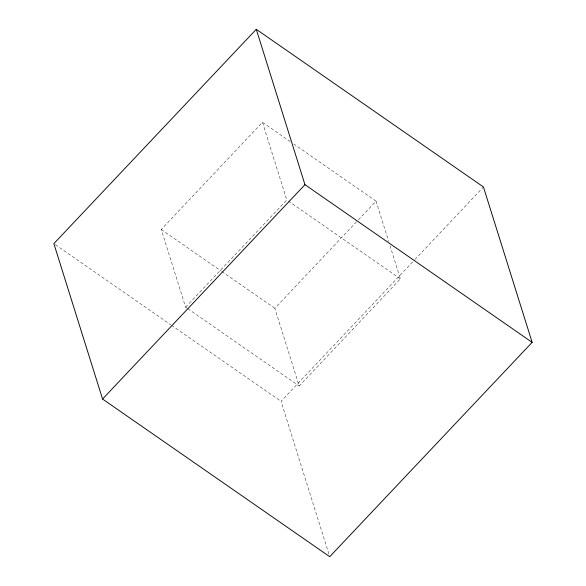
<?xml version="1.0" encoding="UTF-8"?>
<svg xmlns="http://www.w3.org/2000/svg" width="586" height="586" viewBox="0 0 586 586"><rect width="100%" height="100%" fill="white"/><g stroke="black" fill="none" stroke-linecap="round" stroke-linejoin="round"><path stroke-width="0.44" stroke-dasharray="2.93 2.2" d="M187.102 308.207L185.601 307.167L161.26 229.478L262.462 122.306L290.114 141.497M185.601 307.167L286.81 199.994L262.462 122.306M389.998 245.666L400.399 278.833L299.19 386.006L274.841 308.317L357.819 220.446M358.449 219.779L376.051 201.145L293.85 144.09M328.907 554.078L281.031 401.322L414.295 260.199M414.925 259.532L483.443 186.978M288.305 201.035L400.399 278.833M161.26 229.478L221.039 270.974M221.786 271.486L274.841 308.317M187.85 308.719L299.19 386.006M55.362 244.684L170.819 324.82M171.573 325.347L281.031 401.322M376.051 201.145L388.635 241.3"/><path stroke-width="0.88" d="M256.272 29.3L53.861 243.644L102.557 399.022L329.728 556.7L532.139 342.356L483.443 186.978L256.272 29.3L304.969 184.678L532.139 342.356M102.557 399.022L304.969 184.678"/></g></svg>
